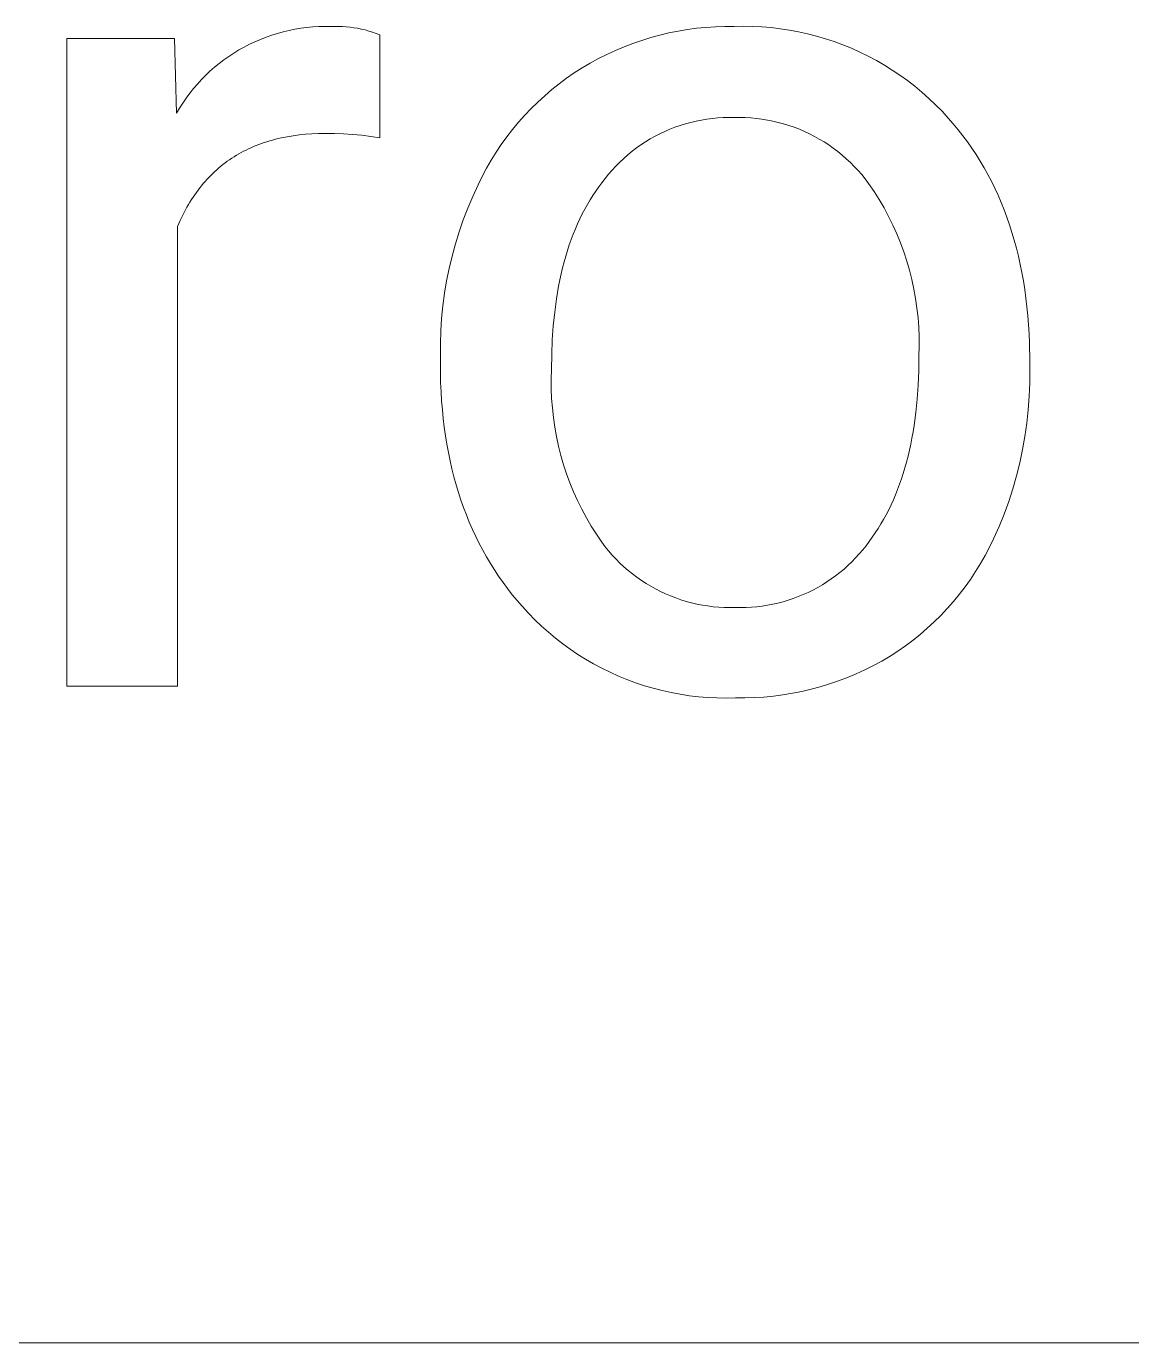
# Model space of a CAD drawing. Header units: millimetres. Extents: x 1422 to 6060, y -58 to 3182.
# Drawn here: x 4632.4 to 4688.1, y 201.3 to 267.6 of the extents above; entities that cross this region are included whole.
import ezdxf

# ---------------------------------------------------------------- set-up
doc = ezdxf.new("R2010")
doc.units = ezdxf.units.MM
doc.header["$MEASUREMENT"] = 0
doc.layers.add('Domyślny', color=7, linetype='Continuous', true_color=0x000000)

msp = doc.modelspace()

# ---------------------------------------------------------------- linework, layer by layer
at = {"layer": 'Domyślny', "color": 18, "lineweight": 15, "true_color": 0x000000}
for p, q in [((4645.046, 267.293), (4645.338, 267.373)), ((4645.338, 267.373), (4645.632, 267.442)), ((4645.632, 267.442), (4645.929, 267.502)), ((4645.929, 267.502), (4646.227, 267.551)), ((4646.227, 267.551), (4646.527, 267.589)), ((4646.527, 267.589), (4646.828, 267.617)), ((4646.828, 267.617), (4647.13, 267.635)), ((4647.13, 267.635), (4647.433, 267.642)), ((4647.433, 267.642), (4647.735, 267.638)), ((4647.735, 267.638), (4647.929, 267.645)), ((4647.929, 267.645), (4648.124, 267.645)), ((4648.124, 267.645), (4648.318, 267.639)), ((4648.318, 267.639), (4648.512, 267.626)), ((4648.512, 267.626), (4648.705, 267.607)), ((4648.705, 267.607), (4648.898, 267.581)), ((4648.898, 267.581), (4649.089, 267.549)), ((4649.089, 267.549), (4649.28, 267.51)), ((4649.28, 267.51), (4649.469, 267.465)), ((4649.469, 267.465), (4649.656, 267.413)), ((4649.656, 267.413), (4649.842, 267.355)), ((4649.842, 267.355), (4650.025, 267.291)), ((4664.778, 267.314), (4665.242, 267.407)), ((4665.242, 267.407), (4665.709, 267.485)), ((4665.709, 267.485), (4666.178, 267.548)), ((4666.178, 267.548), (4666.649, 267.594)), ((4666.649, 267.594), (4667.121, 267.625)), ((4667.121, 267.625), (4667.594, 267.64)), ((4667.594, 267.64), (4668.067, 267.64)), ((4668.067, 267.64), (4668.534, 267.649)), ((4668.534, 267.649), (4669, 267.642)), ((4669, 267.642), (4669.466, 267.62)), ((4669.466, 267.62), (4669.931, 267.582)), ((4669.931, 267.582), (4670.395, 267.528)), ((4670.395, 267.528), (4670.856, 267.458)), ((4670.856, 267.458), (4671.315, 267.373)), ((4671.315, 267.373), (4671.77, 267.272)), ((4634.439, 234.405), (4634.439, 267.036)), ((4634.439, 267.036), (4639.859, 267.036)), ((4639.859, 267.036), (4639.952, 263.268)), ((4643.37, 266.605), (4643.639, 266.744)), ((4643.639, 266.744), (4643.912, 266.873)), ((4643.912, 266.873), (4644.19, 266.993)), ((4644.19, 266.993), (4644.472, 267.103)), ((4644.472, 267.103), (4644.757, 267.203)), ((4644.757, 267.203), (4645.046, 267.293)), ((4650.025, 267.291), (4650.206, 267.221)), ((4650.206, 267.221), (4650.206, 262.032)), ((4662.519, 266.617), (4662.961, 266.786)), ((4662.961, 266.786), (4663.409, 266.941)), ((4663.409, 266.941), (4663.861, 267.08)), ((4663.861, 267.08), (4664.317, 267.205)), ((4664.317, 267.205), (4664.778, 267.314)), ((4671.77, 267.272), (4672.222, 267.156)), ((4672.222, 267.156), (4672.67, 267.025)), ((4672.67, 267.025), (4673.113, 266.878)), ((4673.113, 266.878), (4673.55, 266.717)), ((4673.55, 266.717), (4673.982, 266.541)), ((4642.349, 265.958), (4642.595, 266.133)), ((4642.595, 266.133), (4642.848, 266.299)), ((4642.848, 266.299), (4643.107, 266.457)), ((4643.107, 266.457), (4643.37, 266.605)), ((4660.815, 265.795), (4661.231, 266.022)), ((4661.231, 266.022), (4661.654, 266.235)), ((4661.654, 266.235), (4662.083, 266.433)), ((4662.083, 266.433), (4662.519, 266.617)), ((4673.982, 266.541), (4674.408, 266.35)), ((4674.408, 266.35), (4674.827, 266.145)), ((4674.827, 266.145), (4675.239, 265.926)), ((4641.427, 265.176), (4641.647, 265.384)), ((4641.647, 265.384), (4641.874, 265.583)), ((4641.874, 265.583), (4642.108, 265.775)), ((4642.108, 265.775), (4642.349, 265.958)), ((4660.011, 265.301), (4660.408, 265.555)), ((4660.408, 265.555), (4660.815, 265.795)), ((4675.239, 265.926), (4675.643, 265.693)), ((4675.643, 265.693), (4676.039, 265.446)), ((4676.039, 265.446), (4676.427, 265.186)), ((4640.812, 264.51), (4641.009, 264.739)), ((4641.009, 264.739), (4641.214, 264.961)), ((4641.214, 264.961), (4641.427, 265.176)), ((4658.876, 264.459), (4659.245, 264.752)), ((4659.245, 264.752), (4659.623, 265.033)), ((4659.623, 265.033), (4660.011, 265.301)), ((4676.427, 265.186), (4676.805, 264.914)), ((4676.805, 264.914), (4677.174, 264.628)), ((4640.27, 263.782), (4640.442, 264.031)), ((4640.442, 264.031), (4640.623, 264.274)), ((4640.623, 264.274), (4640.812, 264.51)), ((4658.171, 263.835), (4658.518, 264.153)), ((4658.518, 264.153), (4658.876, 264.459)), ((4677.174, 264.628), (4677.533, 264.33)), ((4677.533, 264.33), (4677.882, 264.02)), ((4677.882, 264.02), (4678.22, 263.699)), ((4639.952, 263.268), (4640.106, 263.528)), ((4640.106, 263.528), (4640.27, 263.782)), ((4657.509, 263.164), (4657.834, 263.505)), ((4657.834, 263.505), (4658.171, 263.835)), ((4678.22, 263.699), (4678.547, 263.366)), ((4678.547, 263.366), (4678.862, 263.022)), ((4656.895, 262.45), (4657.196, 262.812)), ((4657.196, 262.812), (4657.509, 263.164)), ((4665.611, 262.734), (4665.347, 262.652)), ((4665.877, 262.807), (4665.611, 262.734)), ((4666.146, 262.871), (4665.877, 262.807)), ((4666.417, 262.925), (4666.146, 262.871)), ((4666.69, 262.97), (4666.417, 262.925)), ((4666.964, 263.006), (4666.69, 262.97)), ((4667.239, 263.032), (4666.964, 263.006)), ((4667.515, 263.049), (4667.239, 263.032)), ((4667.791, 263.056), (4667.515, 263.049)), ((4668.067, 263.053), (4667.791, 263.056)), ((4668.348, 263.056), (4668.067, 263.053)), ((4668.628, 263.05), (4668.348, 263.056)), ((4668.908, 263.034), (4668.628, 263.05)), ((4669.187, 263.008), (4668.908, 263.034)), ((4669.466, 262.972), (4669.187, 263.008)), ((4669.742, 262.927), (4669.466, 262.972)), ((4670.017, 262.873), (4669.742, 262.927)), ((4670.29, 262.809), (4670.017, 262.873)), ((4670.561, 262.735), (4670.29, 262.809)), ((4670.829, 262.652), (4670.561, 262.735)), ((4678.862, 263.022), (4679.116, 262.731)), ((4679.116, 262.731), (4679.361, 262.434)), ((4645.232, 262.025), (4645.086, 261.991)), ((4645.53, 262.084), (4645.232, 262.025)), ((4645.834, 262.134), (4645.53, 262.084)), ((4646.145, 262.175), (4645.834, 262.134)), ((4646.463, 262.207), (4646.145, 262.175)), ((4646.788, 262.23), (4646.463, 262.207)), ((4647.119, 262.244), (4646.788, 262.23)), ((4647.457, 262.248), (4647.119, 262.244)), ((4647.917, 262.247), (4647.457, 262.248)), ((4648.377, 262.232), (4647.917, 262.247)), ((4648.837, 262.203), (4648.377, 262.232)), ((4649.295, 262.16), (4648.837, 262.203)), ((4649.751, 262.103), (4649.295, 262.16)), ((4650.206, 262.032), (4649.751, 262.103)), ((4656.331, 261.695), (4656.606, 262.077)), ((4656.606, 262.077), (4656.895, 262.45)), ((4664.079, 262.107), (4663.838, 261.972)), ((4664.325, 262.233), (4664.079, 262.107)), ((4664.575, 262.351), (4664.325, 262.233)), ((4664.829, 262.46), (4664.575, 262.351)), ((4665.086, 262.56), (4664.829, 262.46)), ((4665.347, 262.652), (4665.086, 262.56)), ((4671.094, 262.56), (4670.829, 262.652)), ((4671.355, 262.459), (4671.094, 262.56)), ((4671.613, 262.349), (4671.355, 262.459)), ((4671.867, 262.23), (4671.613, 262.349)), ((4672.117, 262.103), (4671.867, 262.23)), ((4672.362, 261.966), (4672.117, 262.103)), ((4679.361, 262.434), (4679.598, 262.131)), ((4679.598, 262.131), (4679.828, 261.822)), ((4643.464, 261.416), (4643.34, 261.353)), ((4643.59, 261.476), (4643.464, 261.416)), ((4643.717, 261.534), (4643.59, 261.476)), ((4643.847, 261.59), (4643.717, 261.534)), ((4643.978, 261.644), (4643.847, 261.59)), ((4644.11, 261.696), (4643.978, 261.644)), ((4644.244, 261.745), (4644.11, 261.696)), ((4644.38, 261.792), (4644.244, 261.745)), ((4644.518, 261.836), (4644.38, 261.792)), ((4644.657, 261.878), (4644.518, 261.836)), ((4644.799, 261.918), (4644.657, 261.878)), ((4644.941, 261.956), (4644.799, 261.918)), ((4645.086, 261.991), (4644.941, 261.956)), ((4656.068, 261.304), (4656.331, 261.695)), ((4663.145, 261.518), (4662.925, 261.351)), ((4663.371, 261.677), (4663.145, 261.518)), ((4663.602, 261.829), (4663.371, 261.677)), ((4663.838, 261.972), (4663.602, 261.829)), ((4672.602, 261.822), (4672.362, 261.966)), ((4672.837, 261.669), (4672.602, 261.822)), ((4673.067, 261.508), (4672.837, 261.669)), ((4673.291, 261.339), (4673.067, 261.508)), ((4679.828, 261.822), (4680.049, 261.507)), ((4680.049, 261.507), (4680.262, 261.186)), ((4642.409, 260.768), (4642.301, 260.685)), ((4642.52, 260.849), (4642.409, 260.768)), ((4642.632, 260.928), (4642.52, 260.849)), ((4642.746, 261.004), (4642.632, 260.928)), ((4642.861, 261.079), (4642.746, 261.004)), ((4642.978, 261.151), (4642.861, 261.079)), ((4643.097, 261.22), (4642.978, 261.151)), ((4643.218, 261.288), (4643.097, 261.22)), ((4643.34, 261.353), (4643.218, 261.288)), ((4655.585, 260.495), (4655.819, 260.904)), ((4655.819, 260.904), (4656.068, 261.304)), ((4662.3, 260.806), (4662.105, 260.61)), ((4662.502, 260.995), (4662.3, 260.806)), ((4662.71, 261.177), (4662.502, 260.995)), ((4662.925, 261.351), (4662.71, 261.177)), ((4673.509, 261.163), (4673.291, 261.339)), ((4673.721, 260.979), (4673.509, 261.163)), ((4673.926, 260.788), (4673.721, 260.979)), ((4674.125, 260.59), (4673.926, 260.788)), ((4680.262, 261.186), (4680.467, 260.859)), ((4680.467, 260.859), (4680.664, 260.526)), ((4641.588, 260.037), (4641.493, 259.935)), ((4641.684, 260.136), (4641.588, 260.037)), ((4641.783, 260.233), (4641.684, 260.136)), ((4641.883, 260.328), (4641.783, 260.233)), ((4641.985, 260.421), (4641.883, 260.328)), ((4642.088, 260.511), (4641.985, 260.421)), ((4642.194, 260.599), (4642.088, 260.511)), ((4642.301, 260.685), (4642.194, 260.599)), ((4655.157, 259.656), (4655.364, 260.079)), ((4655.364, 260.079), (4655.585, 260.495)), ((4661.736, 260.199), (4661.562, 259.984)), ((4661.917, 260.408), (4661.736, 260.199)), ((4662.105, 260.61), (4661.917, 260.408)), ((4674.316, 260.385), (4674.125, 260.59)), ((4674.501, 260.174), (4674.316, 260.385)), ((4674.677, 259.956), (4674.501, 260.174)), ((4680.664, 260.526), (4680.852, 260.187)), ((4680.852, 260.187), (4681.033, 259.843)), ((4641.044, 259.393), (4640.959, 259.277)), ((4641.13, 259.506), (4641.044, 259.393)), ((4641.218, 259.616), (4641.13, 259.506)), ((4641.308, 259.725), (4641.218, 259.616)), ((4641.4, 259.831), (4641.308, 259.725)), ((4641.493, 259.935), (4641.4, 259.831)), ((4654.89, 259.077), (4655.157, 259.656)), ((4661.241, 259.557), (4661.09, 259.344)), ((4661.396, 259.764), (4661.241, 259.557)), ((4661.562, 259.984), (4661.396, 259.764)), ((4674.847, 259.733), (4674.677, 259.956)), ((4675.12, 259.331), (4674.847, 259.733)), ((4681.033, 259.843), (4681.205, 259.492)), ((4681.205, 259.492), (4681.37, 259.135)), ((4640.637, 258.793), (4640.561, 258.666)), ((4640.715, 258.917), (4640.637, 258.793)), ((4640.795, 259.04), (4640.715, 258.917)), ((4640.876, 259.159), (4640.795, 259.04)), ((4640.959, 259.277), (4640.876, 259.159)), ((4654.642, 258.49), (4654.89, 259.077)), ((4660.804, 258.902), (4660.668, 258.673)), ((4660.945, 259.126), (4660.804, 258.902)), ((4661.09, 259.344), (4660.945, 259.126)), ((4675.379, 258.919), (4675.12, 259.331)), ((4675.623, 258.499), (4675.379, 258.919)), ((4681.37, 259.135), (4681.526, 258.772)), ((4681.526, 258.772), (4681.674, 258.403)), ((4640.274, 258.136), (4640.14, 257.857)), ((4640.414, 258.406), (4640.274, 258.136)), ((4640.487, 258.537), (4640.414, 258.406)), ((4640.561, 258.666), (4640.487, 258.537)), ((4654.414, 257.895), (4654.642, 258.49)), ((4660.411, 258.197), (4660.29, 257.951)), ((4660.537, 258.438), (4660.411, 258.197)), ((4660.668, 258.673), (4660.537, 258.438)), ((4675.853, 258.07), (4675.623, 258.499)), ((4676.068, 257.634), (4675.853, 258.07)), ((4681.674, 258.403), (4681.815, 258.029)), ((4640.14, 257.857), (4640.014, 257.569)), ((4640.014, 257.569), (4640.014, 234.405)), ((4654.206, 257.293), (4654.414, 257.895)), ((4660.063, 257.442), (4659.956, 257.179)), ((4660.174, 257.699), (4660.063, 257.442)), ((4660.29, 257.951), (4660.174, 257.699)), ((4676.267, 257.191), (4676.068, 257.634)), ((4681.815, 258.029), (4681.947, 257.648)), ((4681.947, 257.648), (4682.071, 257.261)), ((4654.018, 256.685), (4654.206, 257.293)), ((4659.855, 256.91), (4659.758, 256.636)), ((4659.956, 257.179), (4659.855, 256.91)), ((4676.451, 256.74), (4676.267, 257.191)), ((4676.619, 256.284), (4676.451, 256.74)), ((4682.071, 257.261), (4682.187, 256.869)), ((4682.187, 256.869), (4682.295, 256.47)), ((4653.703, 255.45), (4653.85, 256.07)), ((4653.85, 256.07), (4654.018, 256.685)), ((4659.58, 256.071), (4659.499, 255.779)), ((4659.667, 256.356), (4659.58, 256.071)), ((4659.758, 256.636), (4659.667, 256.356)), ((4676.771, 255.822), (4676.619, 256.284)), ((4682.295, 256.47), (4682.395, 256.066)), ((4682.395, 256.066), (4682.487, 255.655)), ((4653.576, 254.826), (4653.703, 255.45)), ((4659.422, 255.483), (4659.35, 255.18)), ((4659.499, 255.779), (4659.422, 255.483)), ((4676.906, 255.355), (4676.771, 255.822)), ((4682.487, 255.655), (4682.571, 255.239)), ((4653.471, 254.198), (4653.576, 254.826)), ((4659.283, 254.873), (4659.221, 254.559)), ((4659.35, 255.18), (4659.283, 254.873)), ((4677.026, 254.884), (4676.906, 255.355)), ((4677.129, 254.409), (4677.026, 254.884)), ((4682.571, 255.239), (4682.647, 254.816)), ((4682.647, 254.816), (4682.715, 254.388)), ((4653.386, 253.566), (4653.471, 254.198)), ((4659.164, 254.24), (4659.112, 253.915)), ((4659.221, 254.559), (4659.164, 254.24)), ((4677.215, 253.93), (4677.129, 254.409)), ((4682.715, 254.388), (4682.774, 253.953)), ((4653.322, 252.932), (4653.386, 253.566)), ((4659.112, 253.915), (4659.022, 253.249)), ((4677.285, 253.449), (4677.215, 253.93)), ((4677.337, 252.966), (4677.285, 253.449)), ((4682.774, 253.953), (4682.826, 253.513)), ((4682.826, 253.513), (4682.87, 253.066)), ((4653.279, 252.297), (4653.322, 252.932)), ((4659.022, 253.249), (4658.953, 252.56)), ((4677.373, 252.481), (4677.337, 252.966)), ((4682.87, 253.066), (4682.906, 252.614)), ((4653.258, 251.66), (4653.279, 252.297)), ((4658.953, 252.56), (4658.903, 251.849)), ((4677.392, 251.995), (4677.373, 252.481)), ((4682.906, 252.614), (4682.934, 252.156)), ((4682.934, 252.156), (4682.954, 251.692)), ((4653.258, 251.023), (4653.258, 251.66)), ((4658.903, 251.849), (4658.873, 251.115)), ((4677.379, 251.023), (4677.394, 251.509)), ((4677.394, 251.509), (4677.392, 251.995)), ((4682.954, 251.692), (4682.97, 250.745)), ((4653.258, 250.637), (4653.258, 251.023)), ((4658.873, 251.115), (4658.863, 250.359)), ((4677.37, 250.284), (4677.379, 251.023)), ((4682.97, 250.745), (4682.97, 250.359)), ((4653.262, 250.164), (4653.258, 250.637)), ((4653.274, 249.696), (4653.262, 250.164)), ((4658.863, 250.359), (4658.848, 249.873)), ((4677.341, 249.565), (4677.37, 250.284)), ((4682.97, 250.359), (4682.968, 249.682)), ((4653.294, 249.235), (4653.274, 249.696)), ((4658.848, 249.873), (4658.85, 249.387)), ((4677.293, 248.868), (4677.341, 249.565)), ((4682.968, 249.682), (4682.943, 249.005)), ((4653.323, 248.779), (4653.294, 249.235)), ((4653.359, 248.33), (4653.323, 248.779)), ((4658.85, 249.387), (4658.869, 248.901)), ((4658.869, 248.901), (4658.905, 248.416)), ((4677.225, 248.191), (4677.293, 248.868)), ((4682.943, 249.005), (4682.894, 248.329)), ((4653.404, 247.886), (4653.359, 248.33)), ((4658.905, 248.416), (4658.957, 247.933)), ((4677.138, 247.535), (4677.225, 248.191)), ((4682.894, 248.329), (4682.822, 247.656)), ((4653.457, 247.449), (4653.404, 247.886)), ((4653.518, 247.017), (4653.457, 247.449)), ((4658.957, 247.933), (4659.027, 247.451)), ((4659.027, 247.451), (4659.113, 246.973)), ((4677.087, 247.215), (4677.138, 247.535)), ((4682.822, 247.656), (4682.727, 246.985)), ((4653.586, 246.591), (4653.518, 247.017)), ((4659.113, 246.973), (4659.216, 246.498)), ((4676.971, 246.591), (4677.032, 246.9)), ((4677.032, 246.9), (4677.087, 247.215)), ((4682.727, 246.985), (4682.609, 246.318)), ((4653.663, 246.171), (4653.586, 246.591)), ((4653.748, 245.758), (4653.663, 246.171)), ((4659.216, 246.498), (4659.335, 246.026)), ((4676.835, 245.987), (4676.906, 246.286)), ((4676.906, 246.286), (4676.971, 246.591)), ((4682.609, 246.318), (4682.467, 245.656)), ((4653.842, 245.35), (4653.748, 245.758)), ((4659.335, 246.026), (4659.471, 245.559)), ((4659.471, 245.559), (4659.623, 245.097)), ((4676.68, 245.405), (4676.76, 245.693)), ((4676.76, 245.693), (4676.835, 245.987)), ((4682.467, 245.656), (4682.303, 244.998)), ((4653.943, 244.947), (4653.842, 245.35)), ((4654.052, 244.551), (4653.943, 244.947)), ((4659.623, 245.097), (4659.791, 244.641)), ((4676.409, 244.569), (4676.504, 244.843)), ((4676.504, 244.843), (4676.594, 245.121)), ((4676.594, 245.121), (4676.68, 245.405)), ((4682.303, 244.998), (4682.116, 244.347)), ((4654.169, 244.161), (4654.052, 244.551)), ((4654.294, 243.776), (4654.169, 244.161)), ((4659.791, 244.641), (4659.975, 244.191)), ((4659.975, 244.191), (4660.174, 243.748)), ((4676.204, 244.039), (4676.309, 244.301)), ((4676.309, 244.301), (4676.409, 244.569)), ((4682.116, 244.347), (4681.907, 243.703)), ((4654.427, 243.398), (4654.294, 243.776)), ((4660.174, 243.748), (4660.389, 243.311)), ((4675.859, 243.281), (4675.979, 243.529)), ((4675.979, 243.529), (4676.094, 243.781)), ((4676.094, 243.781), (4676.204, 244.039)), ((4681.907, 243.703), (4681.676, 243.066)), ((4654.569, 243.025), (4654.427, 243.398)), ((4654.718, 242.658), (4654.569, 243.025)), ((4660.389, 243.311), (4660.619, 242.883)), ((4660.619, 242.883), (4660.863, 242.463)), ((4675.469, 242.571), (4675.604, 242.802)), ((4675.604, 242.802), (4675.734, 243.039)), ((4675.734, 243.039), (4675.859, 243.281)), ((4681.676, 243.066), (4681.422, 242.438)), ((4654.875, 242.297), (4654.718, 242.658)), ((4655.04, 241.942), (4654.875, 242.297)), ((4660.863, 242.463), (4661.123, 242.051)), ((4675.033, 241.907), (4675.183, 242.123)), ((4675.183, 242.123), (4675.328, 242.344)), ((4675.328, 242.344), (4675.469, 242.571)), ((4681.422, 242.438), (4681.148, 241.819)), ((4655.213, 241.593), (4655.04, 241.942)), ((4655.394, 241.25), (4655.213, 241.593)), ((4661.123, 242.051), (4661.396, 241.649)), ((4661.396, 241.649), (4661.564, 241.427)), ((4674.549, 241.267), (4674.717, 241.478)), ((4674.717, 241.478), (4674.878, 241.696)), ((4674.878, 241.696), (4675.033, 241.907)), ((4681.148, 241.819), (4680.942, 241.396)), ((4655.583, 240.912), (4655.394, 241.25)), ((4655.78, 240.581), (4655.583, 240.912)), ((4661.564, 241.427), (4661.74, 241.211)), ((4661.74, 241.211), (4661.923, 241.002)), ((4661.923, 241.002), (4662.113, 240.798)), ((4662.113, 240.798), (4662.311, 240.602)), ((4674.002, 240.668), (4674.191, 240.861)), ((4674.191, 240.861), (4674.373, 241.061)), ((4674.373, 241.061), (4674.549, 241.267)), ((4680.722, 240.98), (4680.488, 240.572)), ((4680.942, 241.396), (4680.722, 240.98)), ((4655.985, 240.255), (4655.78, 240.581)), ((4656.198, 239.935), (4655.985, 240.255)), ((4662.311, 240.602), (4662.515, 240.412)), ((4662.515, 240.412), (4662.725, 240.23)), ((4662.725, 240.23), (4662.941, 240.055)), ((4673.185, 239.961), (4673.398, 240.127)), ((4673.398, 240.127), (4673.606, 240.301)), ((4673.606, 240.301), (4673.807, 240.481)), ((4673.807, 240.481), (4674.002, 240.668)), ((4680.241, 240.172), (4679.98, 239.78)), ((4680.488, 240.572), (4680.241, 240.172)), ((4656.419, 239.62), (4656.198, 239.935)), ((4656.648, 239.312), (4656.419, 239.62)), ((4662.941, 240.055), (4663.164, 239.888)), ((4663.164, 239.888), (4663.392, 239.728)), ((4663.392, 239.728), (4663.626, 239.577)), ((4663.626, 239.577), (4663.864, 239.433)), ((4672.28, 239.371), (4672.514, 239.507)), ((4672.514, 239.507), (4672.742, 239.651)), ((4672.742, 239.651), (4672.966, 239.802)), ((4672.966, 239.802), (4673.185, 239.961)), ((4679.98, 239.78), (4679.706, 239.398)), ((4656.884, 239.009), (4656.648, 239.312)), ((4657.129, 238.713), (4656.884, 239.009)), ((4663.864, 239.433), (4664.108, 239.298)), ((4664.108, 239.298), (4664.356, 239.172)), ((4664.356, 239.172), (4664.608, 239.054)), ((4664.608, 239.054), (4664.864, 238.945)), ((4664.864, 238.945), (4665.124, 238.845)), ((4665.124, 238.845), (4665.387, 238.754)), ((4670.794, 238.729), (4671.05, 238.815)), ((4671.05, 238.815), (4671.303, 238.909)), ((4671.303, 238.909), (4671.553, 239.012)), ((4671.553, 239.012), (4671.799, 239.124)), ((4671.799, 239.124), (4672.042, 239.244)), ((4672.042, 239.244), (4672.28, 239.371)), ((4679.419, 239.025), (4679.12, 238.661)), ((4679.706, 239.398), (4679.419, 239.025)), ((4657.381, 238.422), (4657.129, 238.713)), ((4657.694, 238.078), (4657.381, 238.422)), ((4665.387, 238.754), (4665.653, 238.672)), ((4665.653, 238.672), (4665.922, 238.599)), ((4665.922, 238.599), (4666.193, 238.536)), ((4666.193, 238.536), (4666.466, 238.482)), ((4666.466, 238.482), (4666.741, 238.438)), ((4666.741, 238.438), (4667.017, 238.403)), ((4667.017, 238.403), (4667.294, 238.378)), ((4667.294, 238.378), (4667.572, 238.362)), ((4667.572, 238.362), (4667.851, 238.356)), ((4667.851, 238.356), (4668.129, 238.36)), ((4668.129, 238.36), (4668.399, 238.356)), ((4668.399, 238.356), (4668.67, 238.361)), ((4668.67, 238.361), (4668.94, 238.375)), ((4668.94, 238.375), (4669.209, 238.399)), ((4669.209, 238.399), (4669.477, 238.431)), ((4669.477, 238.431), (4669.744, 238.473)), ((4669.744, 238.473), (4670.01, 238.523)), ((4670.01, 238.523), (4670.273, 238.583)), ((4670.273, 238.583), (4670.535, 238.651)), ((4670.535, 238.651), (4670.794, 238.729)), ((4678.809, 238.309), (4678.486, 237.967)), ((4679.12, 238.661), (4678.809, 238.309)), ((4658.019, 237.746), (4657.694, 238.078)), ((4658.356, 237.425), (4658.019, 237.746)), ((4678.151, 237.636), (4677.806, 237.316)), ((4678.486, 237.967), (4678.151, 237.636)), ((4658.702, 237.115), (4658.356, 237.425)), ((4659.059, 236.818), (4658.702, 237.115)), ((4659.427, 236.532), (4659.059, 236.818)), ((4677.45, 237.009), (4677.084, 236.714)), ((4677.806, 237.316), (4677.45, 237.009)), ((4659.803, 236.26), (4659.427, 236.532)), ((4660.189, 236), (4659.803, 236.26)), ((4676.322, 236.161), (4675.928, 235.904)), ((4676.708, 236.431), (4676.322, 236.161)), ((4677.084, 236.714), (4676.708, 236.431)), ((4660.583, 235.753), (4660.189, 236)), ((4660.985, 235.521), (4660.583, 235.753)), ((4661.395, 235.301), (4660.985, 235.521)), ((4675.512, 235.662), (4675.088, 235.434)), ((4675.928, 235.904), (4675.512, 235.662)), ((4661.812, 235.096), (4661.395, 235.301)), ((4662.236, 234.906), (4661.812, 235.096)), ((4662.667, 234.729), (4662.236, 234.906)), ((4673.775, 234.835), (4673.325, 234.664)), ((4674.219, 235.02), (4673.775, 234.835)), ((4674.657, 235.22), (4674.219, 235.02)), ((4675.088, 235.434), (4674.657, 235.22)), ((4640.014, 234.405), (4634.439, 234.405)), ((4663.103, 234.568), (4662.667, 234.729)), ((4663.544, 234.421), (4663.103, 234.568)), ((4663.99, 234.29), (4663.544, 234.421)), ((4664.44, 234.174), (4663.99, 234.29)), ((4664.894, 234.073), (4664.44, 234.174)), ((4671.944, 234.243), (4671.475, 234.134)), ((4672.409, 234.368), (4671.944, 234.243)), ((4672.869, 234.509), (4672.409, 234.368)), ((4673.325, 234.664), (4672.869, 234.509)), ((4665.351, 233.987), (4664.894, 234.073)), ((4665.81, 233.917), (4665.351, 233.987)), ((4666.272, 233.863), (4665.81, 233.917)), ((4666.735, 233.825), (4666.272, 233.863)), ((4667.2, 233.802), (4666.735, 233.825)), ((4667.664, 233.795), (4667.2, 233.802)), ((4668.129, 233.804), (4667.664, 233.795)), ((4668.611, 233.804), (4668.129, 233.804)), ((4669.092, 233.819), (4668.611, 233.804)), ((4669.572, 233.851), (4669.092, 233.819)), ((4670.051, 233.898), (4669.572, 233.851)), ((4670.528, 233.961), (4670.051, 233.898)), ((4671.003, 234.039), (4670.528, 233.961)), ((4671.475, 234.134), (4671.003, 234.039)), ((4307.174, 201.315), (6059.729, 201.315))]:
    msp.add_line(p, q, dxfattribs=at)

doc.saveas('drawing.dxf')
